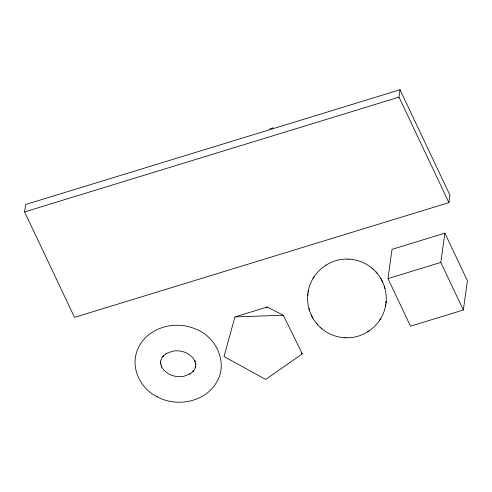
<?xml version="1.0" encoding="UTF-8"?>
<svg xmlns="http://www.w3.org/2000/svg" width="492" height="492" viewBox="0 0 492 492"><rect width="100%" height="100%" fill="white"/><g stroke="black" fill="none" stroke-linecap="round" stroke-linejoin="round"><path stroke-width="0.74" d="M308.232 291.412C305.716 304.566 310.581 318.822 320.63 327.684M385.617 305.477C388.139 292.322 383.274 278.066 373.219 269.204M307.691 295.667L307.764 294.862M307.783 294.634L307.863 293.822M386.085 302.026L386.165 301.221M385.992 303.066L386.066 302.254M24.6 211.917L25.627 204.512L400.027 89.753L449.952 195.207L448.925 202.606L74.526 317.365L24.6 211.917L399 97.152L400.027 89.753M387.985 278.613L392.044 249.339L444.879 233.147L467.4 280.717L463.335 309.991L410.506 326.184L387.985 278.613L440.82 262.421L444.879 233.147M308.275 291.19C311.362 272.857 328.933 258.435 347.555 259.124M346.294 337.77C364.923 338.459 382.493 324.031 385.574 305.698M308.084 292.211L308.423 290.391M385.427 306.498L385.765 304.677M234.942 316.909L224.014 356.571L265.649 379.418L302.316 353.883L283.337 315.249L267.242 307.014L234.942 316.909L283.337 315.249M313.023 278.49L314.413 276.295M380.826 318.398L379.437 320.593M266.233 308.164L267.242 307.014M367.659 331.872L369.646 330.562M325.575 265.422L326.19 265.016M269.665 128.959L273.232 127.766M349.056 259.173C358.164 259.641 367.05 263.417 373.717 269.641M320.132 327.248C326.799 333.471 335.685 337.248 344.794 337.715M347.407 259.118L349.16 259.179M344.695 337.715L346.448 337.77M156.973 396.675C176.856 407.69 205.681 402.204 217.009 381.558C228.22 362.038 215.754 336.399 195.502 329.025C174.998 319.855 146.782 327.58 137.748 349.203C129.851 367.094 140.171 388.631 157.212 396.786M372.013 268.146L372.481 268.558M321.374 328.33L321.836 328.742M376.005 271.953L377.555 273.761M316.294 323.127L317.844 324.935M301.405 352.666L302.316 353.883M380.808 278.454L381.017 278.829M312.832 318.06L313.047 318.441M381.589 279.868L382.007 280.655M312.26 317.026L311.848 316.233M382.518 281.713L382.721 282.125M311.128 314.763L311.331 315.175M399 97.152L448.925 202.606M440.82 262.421L463.335 309.991M384.252 286.024L384.99 288.515M309.597 310.87L308.865 308.373M160.687 361.14L160.583 364.055L160.521 362.727L161.634 367.112L161.136 366.023L163.793 370.156L168.824 374.08C172.864 376.269 178.694 377.339 183.817 376.325L190.25 373.828L189.844 374.061L193.627 370.888L192.858 371.786L194.604 369.289L195.724 366.522L195.299 367.795L195.711 363.453L195.773 364.775L194.66 360.396L195.158 361.485L192.501 357.346L187.47 353.428C183.43 351.239 177.6 350.169 172.477 351.183L166.044 353.68L166.456 353.447L162.667 356.62L163.436 355.716L161.69 358.219L160.687 361.14"/></g></svg>
